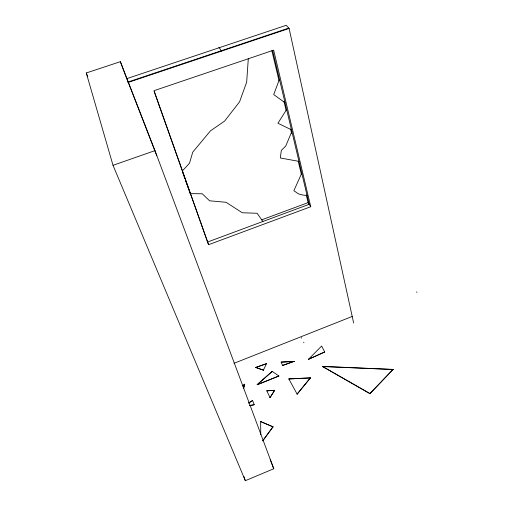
<?xml version="1.0" encoding="UTF-8"?>
<svg xmlns="http://www.w3.org/2000/svg" width="506" height="506" viewBox="0 0 506 506"><rect width="100%" height="100%" fill="white"/><g stroke="black" fill="none" stroke-linecap="round" stroke-linejoin="round"><path stroke-width="0.76" d="M248.313 58.551L246.662 82.149L239.566 101.826L224.613 121.073L210.426 130.877L192.754 152.148L189.484 163.261L182.299 170.996M243.519 388.621L244.683 384.206L242.241 385.958M243.481 388.519L244.683 384.206M279.451 79.271L273.708 94.571L285.03 102.743M291.861 131.471L285.763 146L281.336 150.409L280.299 157.967L298.976 161.389M301.772 173.147L293.853 190.699L298.439 193.861L303.062 195.095L307.091 195.506M263.398 370.152L266.523 363.656L255.682 367.419L263.398 370.152L255.682 367.419M286.636 109.498L277.933 123.211L291.475 129.833M274.663 390.284L270.021 397.608L274.663 390.284L266.82 390.803L274.701 390.392M262.709 440.764L273.019 426.805L260.641 421.542L260.761 434.755M262.753 440.865L273.019 426.805M310.418 377.855L297.123 394.123L310.418 377.855L288.831 378.937L310.45 377.963M369.905 393.63L393.118 369.405L369.905 393.63L322.404 366.414L393.118 369.405M308.534 359.279L321.626 346.047L324.719 351.98L308.534 359.279L324.719 351.98M257.193 384.604L272.215 371.391L278.901 375.99L257.231 384.705L278.901 375.99M257.231 384.705L272.215 371.391M242.886 385.623L244.721 384.313M248.686 402.966L252.583 400.474L254.233 404.705L249.73 405.648M248.731 403.073L252.583 400.474M245.328 480.7L273.759 468.758L154.981 150.624L120.371 61.681L86.267 72.972L113.021 165.31L245.328 480.7L243.841 476.336M233.968 363.327L352.201 316.459M261.463 219.92L308.097 202.628L310.741 206.72L208.567 244.702L154.121 91.428M207.46 242.064L309.179 204.31L272.607 50.486M113.021 165.31L154.981 150.624M255.72 367.527L266.523 363.656M294.188 361.354L282.62 365.433L294.188 361.354L281.134 362.119L294.22 361.461M126.399 78.778L286.206 25.3L289.097 28.444L353.631 322.961M127.695 82.117L288.781 28.102M128.606 82.282L289.097 28.444M249.692 405.546L254.233 404.705M190.313 193.634L202.273 193.779L209.579 200.8L226.03 202.28L242.323 212.767L257.092 213.26L262.924 221.483M322.43 366.521L393.137 369.513M273.057 426.912L260.641 421.542M322.404 366.414L369.88 393.523M416.583 291.88L416.976 292.417M218.921 47.279L221.52 51.112M288.831 378.937L297.123 394.123M301.348 337.584L301.646 338.179M303.682 342.239L303.935 342.733M266.82 390.803L270.021 397.608M281.134 362.119L282.62 365.433M86.267 72.972L87.759 76.621M126.671 78.316L156.835 155.918M270.217 459.486L273.759 468.758M120.371 61.681L126.462 77.949M182.438 171.755L184.81 178.454M185.335 179.94L190.345 194.083M208.567 244.702L154.058 90.675L273.67 50.164L310.741 206.72M271.861 50.689L279.002 80.618M283.942 101.333L286.137 110.542M290.526 128.96L291.627 133.565M298.211 161.193L301.323 174.235M306.263 194.955L308.097 202.628"/></g></svg>
